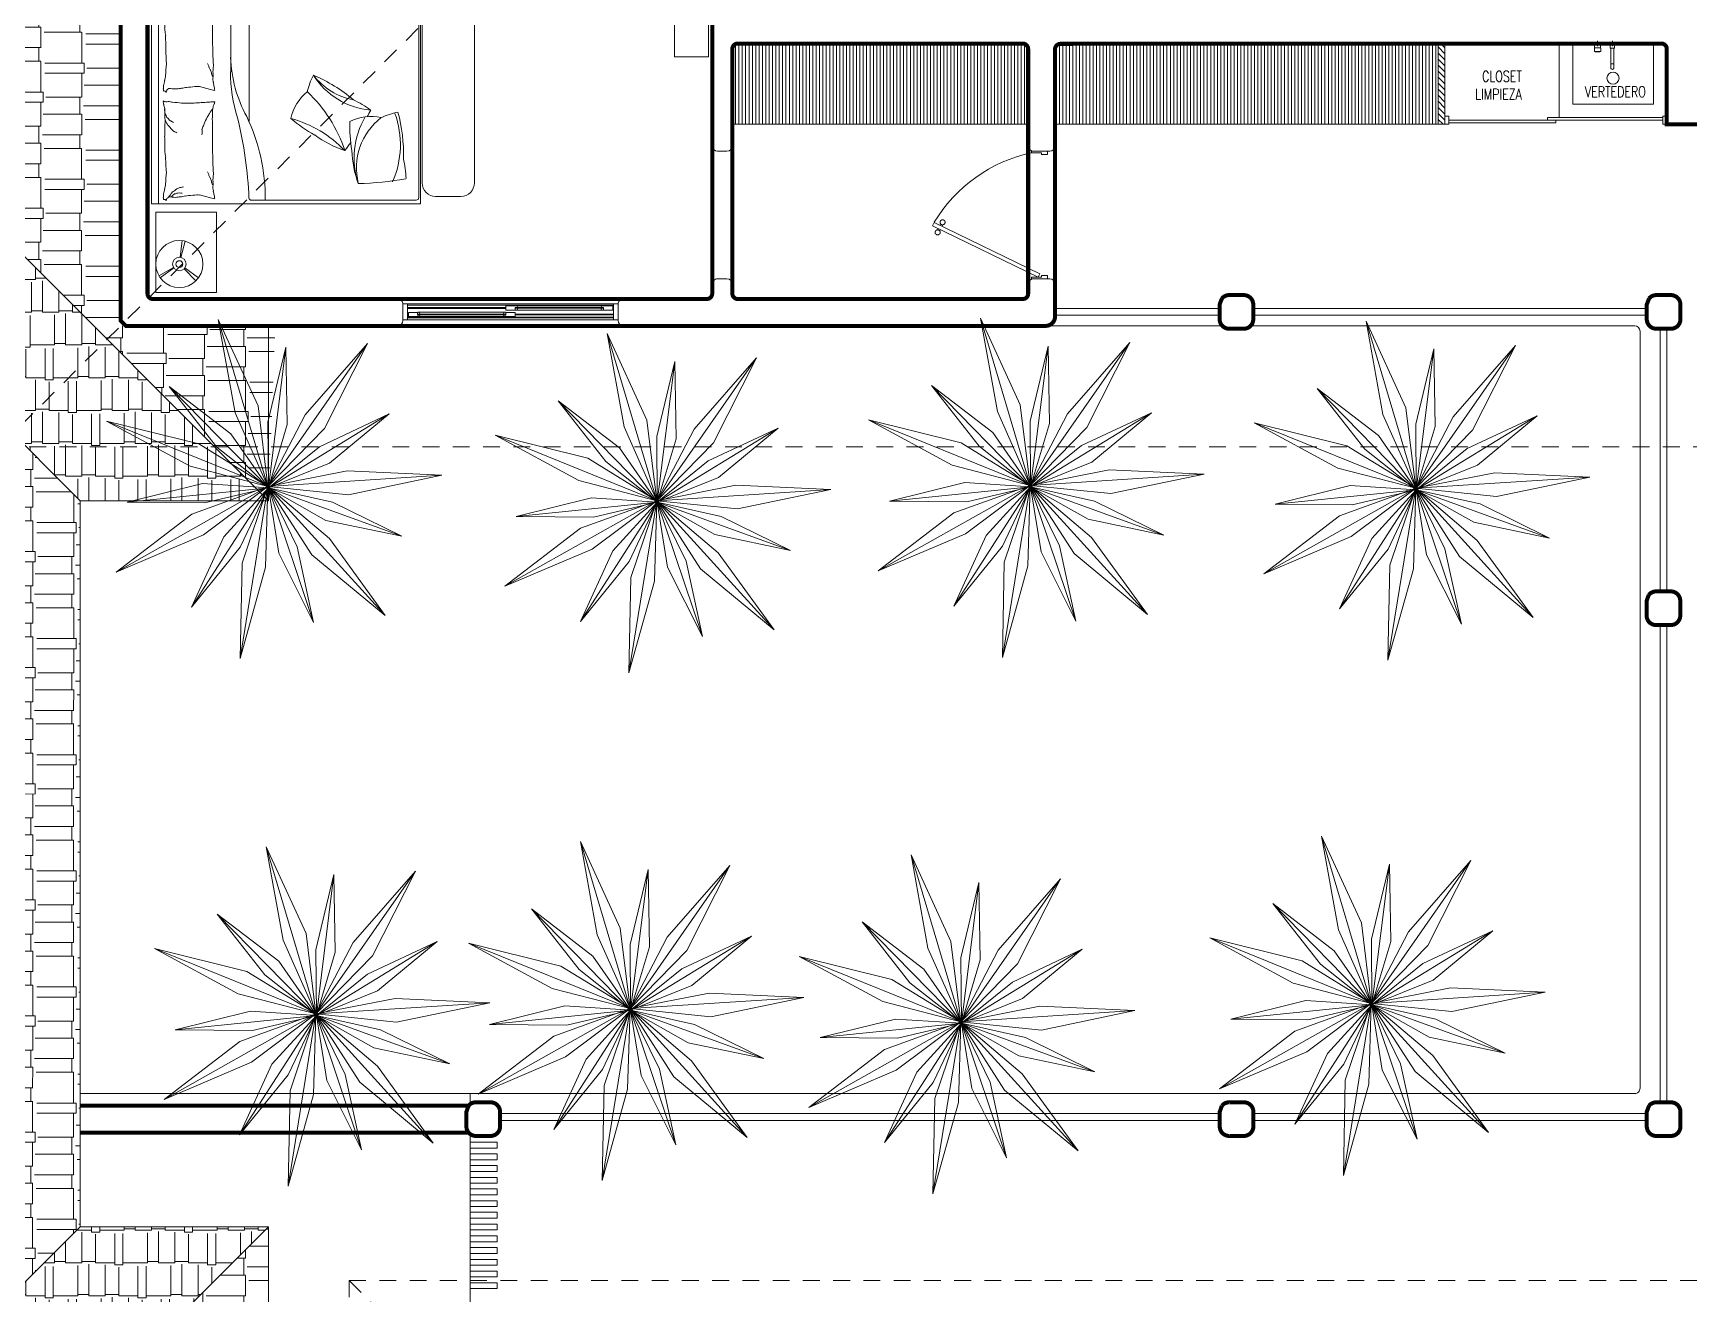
# Model space of a CAD drawing. Header units: metres. Extents: x 113 to 2416, y -346 to 476.
# Drawn here: x 207.66 to 219.98, y -211.25 to -201.87 of the extents above; entities that cross this region are included whole.
import ezdxf

# ---------------------------------------------------------------- set-up
doc = ezdxf.new("R2010")
doc.units = ezdxf.units.M
for name, pattern in [('0', [0]), ('CENTER2', [28.575, 19.05, -3.175, 3.175, -3.175]), ('CONTINUA', [0]), ('HIDDEN2', [0.1875, 0.125, -0.0625])]:
    doc.linetypes.add(name, pattern=pattern)
doc.layers.get('0').update_dxf_attribs({"color": 250, "linetype": '0', "lineweight": 20})
for name, color, linetype, lineweight in [('A-DOOR', 35, 'Continuous', 5), ('A-WALL', 250, 'Continuous', 20), ('baños', 140, 'Continuous', 0), ('closets', 253, 'Continuous', 0), ('cristales', 131, 'Continuous', 0), ('MOBILIARIOS', 252, 'Continuous', 0), ('muros bajitos', 252, 'Continuous', 5), ('piso', 253, 'Continuous', 0), ('PLF 01', 252, 'Continuous', 9), ('textos', 7, 'Continuous', 0)]:
    doc.layers.add(name, color=color, linetype=linetype, lineweight=lineweight)
for name, color, linetype, lineweight, true_color in [('arboles oscuros', 7, 'Continuous', 0, 0x4d582c), ('REVESTIMIENTO EXTERIOR', 7, 'Continuous', 5, 0xffdebd), ('Techos 1', 7, 'HIDDEN2', 9, 0x42391a), ('Techos 2do', 7, 'CONTINUA', 5, 0x42391a)]:
    doc.layers.add(name, color=color, linetype=linetype, lineweight=lineweight, true_color=true_color)
doc.styles.add('Arch-Dim', font='romans.shx', dxfattribs={"width": 0.75})
doc.styles.get("Standard").update_dxf_attribs({"font": 'arial.ttf', "height": 0.1875})
pattern_1 = [(0, (1.32934, 235.69313), (0.51816, 0.24384), [0.12192, -0.1016, 0.14224, -0.06096, 0.18288, -0.08128]), (0, (1.45126, 235.7033), (0.51816, 0.24384), [0.1016, -0.38608, 0.08128, -0.12192]), (0, (1.6951, 235.6779), (0.51816, 0.24384), [0.06096, -0.62992]), (90, (1.32934, 235.69313), (-0.17272, 0.24384), [0.23368, -0.74168]), (90, (1.45126, 235.69313), (-0.17272, 0.24384), [0.2286, -0.74676]), (90, (1.55286, 235.69313), (-0.17272, 0.24384), [0.21336, -0.762]), (90, (1.6951, 235.67789), (-0.17272, 0.24384), [0.23368, -0.74168]), (90, (1.75606, 235.67789), (-0.17272, 0.24384), [0.23368, -0.74168]), (90, (1.93894, 235.69313), (-0.17272, 0.24384), [0.22352, -0.75184])]
pattern_2 = [(89.9973, (208.9486, 54.50617), (-0.304769, 0.6477146), [0.1524, -0.127, 0.1778, -0.0762, 0.2286, -0.1016]), (89.9973, (208.93592, 54.65857), (-0.304769, 0.6477146), [0.127, -0.4826, 0.1016, -0.1524]), (89.9973, (208.96768, 54.96336), (-0.304769, 0.6477146), [0.0762, -0.7874]), (179.9973, (208.9486, 54.50617), (-0.3048103, -0.2158854), [0.2921, -0.9271]), (179.9973, (208.94862, 54.65857), (-0.3048103, -0.2158854), [0.28575, -0.93345]), (179.9973, (208.94862, 54.78557), (-0.3048103, -0.2158854), [0.2667, -0.9525]), (179.9973, (208.96768, 54.96336), (-0.3048103, -0.2158854), [0.2921, -0.9271]), (179.9973, (208.96768, 55.03956), (-0.3048103, -0.2158854), [0.2921, -0.9271]), (179.9973, (208.94865, 55.26817), (-0.3048103, -0.2158854), [0.2794, -0.9398])]

# ---------------------------------------------------------------- blocks, each defined once
blk = doc.blocks.new('ARBUSTO 2')
at = {"layer": 'arboles oscuros', "color": 252, "true_color": 0x8da178}
for p in [(-0.06, 1.359), (-1.1, 0.801), (1.025, 0.894), (-1.312, -0.361), (-0.536, -1.25), (1.338, -0.244), (0.644, -1.199)]:
    blk.add_line(p, (0, 0), dxfattribs=at)
for points in [[(0, 0), (0.077, 0.628), (-0.06, 1.359), (-0.109, 0.62), (0, 0)], [(0, 0), (-0.443, 0.452), (-1.1, 0.801), (-0.552, 0.301), (0, 0)], [(0, 0), (0.539, 0.332), (1.025, 0.894), (0.417, 0.471), (0, 0)], [(0, 0), (-0.63, -0.065), (-1.312, -0.361), (-0.58, -0.244), (0, 0)], [(0, 0), (-0.342, -0.533), (-0.536, -1.25), (-0.171, -0.606), (0, 0)], [(0, 0), (0.595, -0.215), (1.338, -0.244), (0.628, -0.032), (0, 0)], [(0, 0), (0.203, -0.6), (0.644, -1.199), (0.367, -0.511), (0, 0)]]:
    blk.add_lwpolyline(points, dxfattribs=at)
blk = doc.blocks.new('A$C58f5b6b7')
at = {"layer": 'MOBILIARIOS'}
for points in [[(0, 0.253), (2, 0.253), (2, 0), (0, 0)], [(0.382, 0.16), (0.382, 0.169), (1.618, 0.169), (1.618, 0.16)]]:
    blk.add_lwpolyline(points, close=True, dxfattribs=at)
for points in [[(1.606, 0.16), (1.582, 0.137), (1, 0.137), (0.418, 0.137), (0.394, 0.16)], [(1.582, 0.137), (1.54, 0.097), (0.46, 0.097), (0.418, 0.137)]]:
    blk.add_lwpolyline(points, dxfattribs=at)
for points, degree in [([(0.451, 0.238, -0.005), (0.447, 0.246, -0.005), (0.442, 0.246, -0.005), (0.432, 0.246, -0.005), (0.437, 0.237, -0.005)], 3), ([(0.437, 0.237, -0.005), (0.453, 0.203, -0.005), (0.468, 0.169, -0.005)], 2), ([(0.488, 0.169, -0.005), (0.47, 0.204, -0.005), (0.451, 0.238, -0.005)], 2), ([(1.512, 0.169, -0.005), (1.53, 0.204, -0.005), (1.549, 0.238, -0.005)], 2), ([(1.563, 0.237, -0.005), (1.547, 0.203, -0.005), (1.532, 0.169, -0.005)], 2), ([(1.549, 0.238, -0.005), (1.553, 0.246, -0.005), (1.558, 0.246, -0.005), (1.568, 0.246, -0.005), (1.563, 0.237, -0.005)], 3), ([(0.437, 0.017, -0.005), (0.455, 0.057, -0.005), (0.474, 0.097, -0.005)], 2), ([(0.495, 0.097, -0.005), (0.473, 0.057, -0.005), (0.451, 0.016, -0.005)], 2), ([(1.505, 0.097), (1.527, 0.057), (1.549, 0.016)], 2), ([(1.563, 0.017), (1.545, 0.057), (1.526, 0.097)], 2)]:
    blk.add_open_spline(points, degree=degree, dxfattribs=at)
for points in [[(0.451, 0.016, -0.005), (0.447, 0.008, -0.005), (0.442, 0.008, -0.005), (0.432, 0.008, -0.005), (0.437, 0.017, -0.005)], [(1.549, 0.016), (1.553, 0.008), (1.558, 0.008), (1.568, 0.008), (1.563, 0.017)]]:
    blk.add_open_spline(points, degree=3, knots=[-0.08544201, -0.08544201, -0.08544201, -0.08544201, -0.04272101, 0, 0, 0, 0], dxfattribs=at)
blk = doc.blocks.new('A$Ca0281d7f')
at = {"layer": 'MOBILIARIOS'}
for p, q in [((0.401, 1.6), (0.401, 0)), ((2.401, 1.6), (0.401, 1.6)), ((0.413, 0.046), (0.413, 1.522)), ((0.463, 1.572), (1.792, 1.572)), ((1.676, 0.611), (1.676, 1.552)), ((1.812, 0.98), (1.812, 1.552)), ((2.348, 0), (2.348, 1.6)), ((2.401, 0), (2.401, 1.6)), ((1.962, 0.85), (2.045, 0.871)), ((1.932, 0.843), (1.962, 0.85)), ((0.401, 0), (2.401, 0)), ((1.658, 0.026), (0.433, 0.026)), ((1.932, 0.037), (1.962, 0.044)), ((1.962, 0.044), (2.045, 0.065))]:
    blk.add_line(p, q, dxfattribs=at)
blk.add_lwpolyline([(0.1, 1.579), (0.288, 1.579, -0.414214), (0.388, 1.479), (0.388, 0.154, -0.414214), (0.288, 0.054), (0.1, 0.054, -0.414214), (0, 0.154), (0, 1.479, -0.414214)], format="xyb", close=True, dxfattribs=at)
for centre, radius, start, end in [((0.463, 1.522), 0.05, 90, 180), ((1.656, 1.552), 0.02, 0, 90), ((1.792, 1.552), 0.02, 0, 90), ((1.931, 1.564), 0.00132, 286.6978, 7.1204), ((1.847, 1.538), 0.0875, 7.1204, 16.2212), ((1.936, 1.583), 0.0193, 260.0016, 286.6978), ((1.866, 1.514), 0.0767, 16.2212, 27.2841), ((1.984, 1.546), 0.0453, 192.869, 207.2841), ((1.921, 1.244), 0.321, 80.0016, 86.4951), ((2.089, 1.534), 0.146, 183.574, 192.869), ((3.111, 1.507), 1.164, 180.2865, 183.574), ((1.251, -12.056), 13.636, 86.4951, 86.945), ((2.045, 0.19), 1.365, 86.945, 88.3669), ((2.158, 0.875), 0.679, 88.3669, 93.3687), ((2.299, 0.649), 0.913, 93.3687, 97.6809), ((2.287, 1.367), 0.198, 97.6809, 102.1095), ((2.226, 1.807), 0.246, 278.1335, 282.1095), ((2.289, 1.597), 0.0328, 248.579, 278.1335), ((2.3, 1.55), 0.0156, 68.579, 111.9904), ((1.483, 1.55), 0.821, 354.7408, 358.0921), ((2.401, 1.484), 0.0992, 164.0648, 184.2159), ((2.257, 1.55), 0.0539, 329.3487, 354.7408), ((2.31, 1.565), 0.00428, 111.9904, 191.8931), ((2.309, 1.571), 0.00232, 250.436, 11.8931), ((2.314, 1.573), 0.00342, 201.7883, 250.436), ((2.34, 1.548), 0.0289, 149.3487, 184.3025), ((2.338, 1.572), 0.0251, 184.3025, 201.7883), ((7.667, 1.338), 5.719, 179.0296, 180.2865), ((2.399, 1.191), 0.225, 129.0349, 136.1885), ((2.297, 1.33), 0.0992, 108.4397, 126.1766), ((2.564, 1.122), 0.392, 136.1885, 141.6114), ((2.345, 1.366), 0.0992, 126.1766, 143.9136), ((2.35, 1.358), 0.0768, 141.6114, 152.7604), ((2.382, 1.419), 0.0992, 143.9136, 164.0648), ((2.508, 1.323), 0.234, 152.7604, 159.1397), ((0.807, 1.46), 1.494, 358.0921, 0.5757), ((1.43, 1.337), 0.873, 0.5757, 4.8018), ((15.928, 0.997), 13.983, 178.7205, 179.5243), ((2.307, 1.157), 0.2, 113.0028, 118.3168), ((2.26, 1.303), 0.0493, 118.3168, 129.0349), ((-1.477, 1.251), 3.773, 356.7919, 0.0008), ((1.775, 1.345), 0.529, 349.8101, 353.9133), ((2.454, 1.282), 0.152, 169.8101, 177.4614), ((2.592, 1.333), 0.29, 177.4614, 184.8018), ((3.158, 1.015), 1.216, 175.3824, 177.3904), ((0.828, 1.119), 0.985, 331.4328, 358.1261), ((0.54, 1.138), 1.405, 355.3824, 357.2509), ((1.714, 0.979), 0.23, 357.2509, 11.5586), ((1.269, 1.246), 0.739, 338.3423, 340.572), ((1.289, 1.295), 0.739, 336.5156, 338.3423), ((1.307, 1.338), 0.739, 334.6889, 336.5156), ((1.613, 0.95), 0.683, 0, 7.5469), ((0.719, 1.259), 0.566, 275.3391, 327.6895), ((1.653, -0.116), 1.165, 113.0642, 130.3209), ((0.809, 1.252), 0.488, 280.6986, 322.6864), ((0.709, 0.707), 0.548, 13.2034, 27.0362), ((0.742, 0.967), 1.071, 342.1966, 0.7418), ((1.664, 0.888), 0.271, 350.5159, 355.9171), ((1.715, 0.938), 0.23, 342.6136, 350.5159), ((2.06, 0.886), 0.12, 162.6136, 173.5659), ((2.089, 0.951), 0.146, 173.5659, 191.5586), ((1.25, 1.192), 0.739, 340.572, 342.8018), ((2.048, 0.938), 0.0677, 267.3351, 284.0452), ((2.156, 1.525), 0.659, 261.9949, 267.3351), ((2.193, 1.177), 0.317, 257.8016, 261.9949), ((2, -0.006), 0.882, 77.8016, 80.3156), ((2.063, 0.885), 0.242, 7.5469, 15.744), ((2.605, 0.961), 0.305, 188.4372, 195.744), ((2.472, 0.878), 0.161, 180, 188.4372), ((1.213, 0.109), 0.734, 115.259, 126.9351), ((1.987, 0.051), 1.08, 133.6306, 161.4288), ((1.015, 0.557), 0.358, 12.4782, 50.4625), ((1.931, 0.843), 0.000917, 355.9171, 104.0449), ((1.931, 0.758), 0.00132, 286.6978, 7.1204), ((1.847, 0.732), 0.0875, 7.1204, 16.2212), ((1.936, 0.777), 0.0193, 260.0016, 286.6978), ((1.866, 0.708), 0.0767, 16.2212, 27.2841), ((1.921, 0.438), 0.321, 80.0016, 86.4951), ((1.251, -12.862), 13.636, 86.4951, 86.945), ((2.045, -0.616), 1.365, 86.945, 88.3669), ((2.158, 0.069), 0.679, 88.3669, 93.3687), ((2.299, -0.157), 0.913, 93.3687, 97.6809), ((2.186, 0.652), 0.204, 80.3156, 90), ((2.274, 0.364), 0.492, 90, 96.2324), ((2.287, 0.561), 0.198, 97.6809, 102.1095), ((2.226, 1.001), 0.246, 278.1335, 282.1095), ((2.258, 0.825), 0.0342, 4.4002, 63.4195), ((2.289, 0.791), 0.0328, 248.579, 278.1335), ((2.305, 0.825), 0.0131, 63.4195, 168.7276), ((2.3, 0.744), 0.0156, 68.579, 111.9904), ((2.257, 0.744), 0.0539, 329.3487, 354.7408), ((2.31, 0.759), 0.00428, 111.9904, 191.8931), ((2.309, 0.765), 0.00232, 250.436, 11.8931), ((2.402, 0.837), 0.0904, 168.7276, 180), ((2.314, 0.767), 0.00342, 201.7883, 250.436), ((2.34, 0.742), 0.0289, 149.3487, 184.3025), ((2.338, 0.766), 0.0251, 184.3025, 201.7883), ((1.692, 0.373), 1.165, 164.6278, 181.8845), ((1.239, 0.439), 0.689, 160.2936, 203.6414), ((0.46, 0.144), 0.548, 64.767, 78.5998), ((0.769, 0.29), 0.358, 64.0418, 102.0262), ((0.4, 0.264), 0.477, 346.1849, 52.0017), ((2.713, 1.725), 2.198, 207.9248, 209.3793), ((0.286, 0.34), 0.608, 341.81, 30.1351), ((1.594, -0.205), 0.87, 105.336, 136.4193), ((0.715, 1.379), 0.988, 298.4971, 311.0566), ((2.945, 0.044), 1.39, 154.2427, 180.7342), ((4.77, -0.088), 3.096, 166.4201, 177.6238), ((1.984, 0.74), 0.0453, 192.869, 207.2841), ((2.089, 0.728), 0.146, 183.574, 192.869), ((2.562, 1.097), 0.729, 212.135, 215.8263), ((3.111, 0.701), 1.164, 180.2865, 183.574), ((7.667, 0.532), 5.719, 179.0296, 180.2865), ((2.251, 0.81), 0.313, 206.4985, 212.135), ((3.292, 1.234), 1.432, 204.3265, 206.4985), ((2.297, 0.524), 0.0992, 108.4397, 126.1766), ((2.345, 0.56), 0.0992, 126.1766, 143.9136), ((2.382, 0.613), 0.0992, 143.9136, 164.0648), ((2.508, 0.517), 0.234, 152.7604, 159.1397), ((0.807, 0.654), 1.494, 358.0921, 0.5757), ((1.483, 0.744), 0.821, 354.7408, 358.0921), ((2.401, 0.678), 0.0992, 164.0648, 184.2159), ((-0.062, 0.567), 0.988, 350.0607, 2.6202), ((0.716, 1.142), 0.787, 288.3527, 306.6851), ((15.928, 0.191), 13.983, 178.7205, 179.5243), ((2.484, 0.774), 0.507, 200.6743, 204.3265), ((2.08, 0.569), 0.058, 184.0828, 200.6743), ((2.297, 0.532), 0.272, 176.4448, 184.0828), ((2.307, 0.351), 0.2, 113.0028, 118.3168), ((2.26, 0.497), 0.0493, 118.3168, 129.0349), ((2.399, 0.384), 0.225, 129.0349, 136.1885), ((2.564, 0.316), 0.392, 136.1885, 141.6114), ((2.35, 0.552), 0.0768, 141.6114, 152.7604), ((1.43, 0.531), 0.873, 0.5757, 4.8018), ((7.623, 0.343), 5.322, 178.2786, 179.5731), ((2.592, 0.527), 0.29, 177.4614, 184.8018), ((0.124, 0.42), 0.787, 339.9163, 358.2487), ((2.713, 1.725), 2.198, 215.2966, 217.2418), ((1.775, 0.439), 0.529, 349.8101, 353.9133), ((1.242, 0.167), 0.734, 166.8226, 178.4988), ((0.54, 0.332), 1.405, 355.3824, 357.2509), ((3.158, 0.209), 1.216, 175.3824, 177.3904), ((1.247, 0.345), 1.049, 353.9133, 0), ((0.91, 2.347), 2.198, 259.4884, 268.8054), ((1.714, 0.173), 0.23, 357.2509, 11.5586), ((2.089, 0.145), 0.146, 173.5659, 191.5586), ((1.25, 0.386), 0.739, 340.572, 342.8018), ((1.269, 0.44), 0.739, 338.3423, 340.572), ((1.289, 0.489), 0.739, 336.5156, 338.3423), ((1.307, 0.532), 0.739, 334.6889, 336.5156), ((2.203, 0.259), 0.14, 253.485, 264.3689), ((1.613, 0.144), 0.683, 0, 7.5469), ((2.063, 0.078), 0.242, 7.5469, 15.744), ((0.433, 0.046), 0.02, 180, 270), ((1.658, 0.046), 0.02, 270, 345.3738), ((1.664, 0.082), 0.271, 350.5159, 355.9171), ((1.931, 0.037), 0.000917, 355.9171, 104.0449), ((1.715, 0.132), 0.23, 342.6136, 350.5159), ((2.06, 0.08), 0.12, 162.6136, 173.5659), ((2.048, 0.132), 0.0677, 267.3351, 284.0452), ((2.156, 0.719), 0.659, 261.9949, 267.3351), ((2.193, 0.371), 0.317, 257.8016, 261.9949), ((2, -0.812), 0.882, 77.8016, 80.3156), ((2.172, 0.169), 0.0915, 270, 284.6851), ((2.186, -0.154), 0.204, 80.3156, 90), ((2.253, 0.244), 0.14, 242.6012, 253.485), ((2.214, 0.134), 0.0562, 251.2201, 270), ((2.313, 0.209), 0.14, 224.9024, 242.6012), ((2.29, 0.269), 0.206, 248.1851, 251.2201), ((2.274, -0.442), 0.492, 90, 96.2324), ((2.289, 0.211), 0.151, 244.6449, 248.1851), ((2.267, 0.11), 0.0526, 228.5571, 244.6449), ((2.317, 0.115), 0.0899, 216.2641, 228.5571), ((2.373, 0.148), 0.14, 207.2036, 224.9024), ((2.258, 0.019), 0.0342, 4.4002, 63.4195), ((2.305, 0.019), 0.0131, 63.4195, 168.7276), ((2.605, 0.155), 0.305, 188.4372, 195.744), ((2.472, 0.072), 0.161, 180, 188.4372), ((2.402, 0.031), 0.0904, 168.7276, 180)]:
    blk.add_arc(centre, radius, start, end, dxfattribs=at)
blk = doc.blocks.new('A$C8346a57b')
at = {"layer": 'MOBILIARIOS'}
for p, q in [((0.264, 0.26), (0.234, 0.382)), ((0.27, 0.262), (0.255, 0.386)), ((0.236, 0.183), (0.134, 0.11)), ((0.241, 0.177), (0.153, 0.088)), ((0.317, 0.183), (0.419, 0.11)), ((0.32, 0.187), (0.428, 0.125))]:
    blk.add_line(p, q, dxfattribs=at)
blk.add_lwpolyline([(0, 0.598), (0.45, 0.598), (0.45, 0), (0, 0)], close=True, dxfattribs=at)
for radius in [0.175, 0.05, 0.025]:
    blk.add_circle((0.276, 0.212), radius, dxfattribs=at)
blk = doc.blocks.new('puerta 1.00')
at = {"layer": 'A-DOOR'}
for p, q in [((-0.15, -0.012), (-0.937, -0.395)), ((-0.138, -0.038), (-0.925, -0.42)), ((-0.138, -0.038), (-0.15, -0.012)), ((-0.895, -0.374), (-0.9, -0.364)), ((-0.878, -0.366), (-0.883, -0.356)), ((-0.937, -0.395), (-0.925, -0.42)), ((-0.882, -0.4), (-0.877, -0.41)), ((-0.865, -0.392), (-0.86, -0.402))]:
    blk.add_line(p, q, dxfattribs=at)
for points in [[(-0.08, 0), (-0.08, -0.025), (-0.125, -0.025), (-0.125, -0.012), (-0.2, -0.012), (-0.2, 0), (-0.08, 0)], [(-0.08, -0.95), (-0.08, -0.925), (-0.125, -0.925), (-0.125, -0.937), (-0.2, -0.937), (-0.2, -0.95), (-0.08, -0.95)]]:
    blk.add_lwpolyline(points, dxfattribs=at)
blk.add_arc((0.037, 0.16), 1.123, 211.1336, 257.8343, dxfattribs=at)
for points in [[(-0.898, -0.364), (-0.903, -0.364), (-0.912, -0.359), (-0.917, -0.35), (-0.917, -0.34), (-0.912, -0.332), (-0.903, -0.327), (-0.893, -0.327), (-0.884, -0.332), (-0.879, -0.34), (-0.879, -0.35), (-0.884, -0.359), (-0.893, -0.364), (-0.898, -0.364)], [(-0.862, -0.439), (-0.867, -0.439), (-0.875, -0.434), (-0.88, -0.426), (-0.88, -0.416), (-0.875, -0.407), (-0.867, -0.402), (-0.857, -0.402), (-0.848, -0.407), (-0.843, -0.416), (-0.843, -0.426), (-0.848, -0.434), (-0.857, -0.439), (-0.862, -0.439)]]:
    blk.add_open_spline(points, degree=2, dxfattribs=at)
blk = doc.blocks.new('bn29-51')
at = {"linetype": 'Continuous'}
for p, q in [((-0.143, 0), (-0.077, 0)), ((-0.143, 0), (-0.143, -0.008)), ((-0.077, -0.008), (-0.077, 0)), ((0.032, 0), (-0.032, 0)), ((-0.032, 0), (-0.032, -0.008)), ((0.032, -0.008), (0.032, 0)), ((-0.142, -0.009), (-0.078, -0.009)), ((-0.127, -0.009), (-0.127, -0.035)), ((-0.127, -0.035), (-0.093, -0.035)), ((-0.122, -0.035), (-0.122, -0.152)), ((-0.098, -0.152), (-0.098, -0.035)), ((-0.093, -0.035), (-0.093, -0.009)), ((-0.032, -0.009), (0.032, -0.009)), ((0.024, -0.033), (-0.024, -0.033)), ((-0.024, -0.034), (-0.024, -0.058)), ((-0.023, -0.009), (-0.023, -0.031)), ((-0.023, -0.031), (-0.023, -0.032)), ((-0.022, -0.031), (0.022, -0.031)), ((-0.018, -0.059), (-0.018, -0.06)), ((-0.017, -0.061), (0.017, -0.061)), ((-0.007, -0.061), (-0.007, -0.061)), ((-0.007, -0.061), (-0.007, -0.061)), ((-0.007, -0.061), (-0.007, -0.061)), ((-0.007, -0.061), (-0.007, -0.061)), ((-0.007, -0.061), (-0.007, -0.061)), ((-0.007, -0.061), (-0.007, -0.061)), ((-0.007, -0.061), (-0.007, -0.061)), ((-0.007, -0.061), (-0.007, -0.061)), ((-0.007, -0.061), (-0.007, -0.061)), ((-0.007, -0.061), (-0.007, -0.061)), ((-0.007, -0.061), (-0.007, -0.061)), ((-0.007, -0.061), (-0.007, -0.061)), ((-0.007, -0.061), (-0.007, -0.061)), ((-0.007, -0.061), (-0.007, -0.061)), ((-0.007, -0.061), (-0.007, -0.061)), ((-0.007, -0.061), (-0.007, -0.061)), ((-0.007, -0.061), (-0.007, -0.061)), ((-0.007, -0.061), (-0.007, -0.061)), ((-0.006, -0.061), (-0.007, -0.061)), ((-0.007, -0.061), (-0.007, -0.061)), ((-0.007, -0.061), (-0.007, -0.061)), ((-0.007, -0.061), (-0.007, -0.061)), ((-0.007, -0.061), (-0.007, -0.061)), ((-0.007, -0.061), (-0.007, -0.061)), ((-0.007, -0.061), (-0.007, -0.061)), ((-0.007, -0.061), (-0.007, -0.061)), ((-0.007, -0.061), (-0.007, -0.061)), ((-0.007, -0.061), (-0.007, -0.061)), ((-0.007, -0.061), (-0.007, -0.061)), ((-0.007, -0.061), (-0.007, -0.061)), ((-0.007, -0.061), (-0.007, -0.061)), ((-0.007, -0.061), (-0.007, -0.061)), ((-0.007, -0.061), (-0.007, -0.061)), ((-0.007, -0.061), (-0.007, -0.061)), ((-0.007, -0.061), (-0.007, -0.061)), ((-0.007, -0.061), (-0.007, -0.061)), ((-0.006, -0.061), (-0.006, -0.061)), ((-0.006, -0.061), (-0.006, -0.061)), ((-0.006, -0.061), (-0.006, -0.061)), ((-0.006, -0.061), (-0.006, -0.061)), ((-0.006, -0.061), (-0.006, -0.061)), ((-0.006, -0.061), (-0.006, -0.061)), ((-0.006, -0.061), (-0.006, -0.061)), ((-0.006, -0.061), (-0.006, -0.061)), ((-0.006, -0.061), (-0.006, -0.061)), ((-0.006, -0.061), (-0.006, -0.061)), ((-0.005, -0.061), (-0.006, -0.061)), ((-0.006, -0.061), (-0.006, -0.061)), ((-0.006, -0.061), (-0.006, -0.061)), ((-0.006, -0.061), (-0.006, -0.061)), ((-0.006, -0.061), (-0.006, -0.061)), ((-0.006, -0.061), (-0.006, -0.061)), ((-0.006, -0.061), (-0.006, -0.061)), ((-0.006, -0.061), (-0.006, -0.061)), ((-0.006, -0.061), (-0.006, -0.061)), ((-0.006, -0.061), (-0.006, -0.061)), ((-0.005, -0.061), (-0.005, -0.061)), ((-0.005, -0.061), (-0.005, -0.061)), ((-0.005, -0.061), (-0.005, -0.061)), ((-0.005, -0.061), (-0.003, -0.061)), ((-0.005, -0.061), (-0.005, -0.061)), ((-0.005, -0.061), (-0.005, -0.061)), ((-0.003, -0.061), (-0.003, -0.061)), ((-0.003, -0.061), (-0.002, -0.061)), ((-0.002, -0.061), (0.002, -0.061)), ((0.002, -0.061), (0.003, -0.061)), ((0.003, -0.061), (0.003, -0.061)), ((0.003, -0.061), (0.004, -0.061)), ((0.004, -0.061), (0.004, -0.061)), ((0.004, -0.061), (0.005, -0.061)), ((0.004, -0.061), (0.004, -0.061)), ((0.005, -0.061), (0.007, -0.061)), ((0.005, -0.061), (0.005, -0.061)), ((0.005, -0.061), (0.005, -0.061)), ((0.007, -0.061), (0.007, -0.061)), ((0.007, -0.061), (0.007, -0.061)), ((0.007, -0.061), (0.007, -0.061)), ((0.018, -0.06), (0.018, -0.059)), ((0.023, -0.031), (0.023, -0.009)), ((0.023, -0.032), (0.023, -0.031)), ((0.024, -0.034), (0.024, -0.034)), ((0.024, -0.058), (0.024, -0.034)), ((-0.122, -0.152), (-0.122, -0.179)), ((-0.122, -0.152), (-0.11, -0.152)), ((-0.122, -0.179), (-0.122, -0.182)), ((-0.098, -0.152), (-0.11, -0.152)), ((-0.098, -0.179), (-0.098, -0.152)), ((-0.098, -0.182), (-0.098, -0.179))]:
    blk.add_line(p, q, dxfattribs=at)
at = {"linetype": 'CENTER2'}
for p, q in [((-0.09, 0), (-0.13, 0)), ((-0.11, 0.02), (-0.11, -0.02)), ((0.02, 0), (-0.02, 0)), ((0, 0.02), (0, -0.02))]:
    blk.add_line(p, q, dxfattribs=at)
at = {"linetype": 'Continuous'}
for centre, radius, start, end in [((-0.142, -0.008), 0.0005, 180, 270), ((-0.078, -0.008), 0.0005, 270, 0), ((-0.032, -0.008), 0.0005, 180, 270), ((-0.024, -0.034), 0.0002, 89.9603, 180.7921), ((-0.022, -0.031), 0.0005, 180.5, 253.0499), ((0, -0.021), 0.0251, 205.8892, 208.3369), ((-0.022, -0.032), 0.0005, 180.5, 205.8892), ((-0.017, -0.06), 0.0005, 180.5, 270), ((0.017, -0.06), 0.0005, 270, 359.5), ((0, -0.021), 0.0251, 331.6671, 334.1108), ((0.022, -0.031), 0.0005, 286.9501, 359.5), ((0.022, -0.032), 0.0005, 334.1108, 359.5), ((0.024, -0.034), 0.0002, 359.5288, 90.0657), ((0.032, -0.008), 0.0005, 270, 0)]:
    blk.add_arc(centre, radius, start, end, dxfattribs=at)
for points, knots in [([(-0.024, -0.058), (-0.024, -0.058), (-0.023, -0.058), (-0.017, -0.058), (-0.009, -0.058), (-0.003, -0.058), (0.002, -0.058), (0.005, -0.058), (0.011, -0.058), (0.018, -0.058), (0.023, -0.058), (0.024, -0.058), (0.024, -0.058)], [0.2206625, 0.2206625, 0.2206625, 0.2206625, 0.2830677, 0.3454723, 0.4077886, 0.4703297, 0.470399, 0.5062925, 0.5420964, 0.5956479, 0.6553983, 0.7204072, 0.7204072, 0.7204072, 0.7204072]), ([(-0.024, -0.058), (-0.024, -0.058), (-0.024, -0.058), (-0.024, -0.058), (-0.024, -0.058), (-0.024, -0.058), (-0.024, -0.058), (-0.024, -0.058), (-0.024, -0.058)], [0, 0, 0, 0, 0.239285, 0.369927, 0.500175, 0.630368, 0.760882, 1, 1, 1, 1]), ([(0.024, -0.058), (0.024, -0.058), (0.024, -0.058), (0.024, -0.058), (0.024, -0.058), (0.024, -0.058), (0.024, -0.058), (0.024, -0.058), (0.024, -0.058)], [0, 0, 0, 0, 0.239117, 0.369631, 0.499824, 0.630072, 0.760714, 1, 1, 1, 1])]:
    blk.add_open_spline(points, degree=3, knots=knots, dxfattribs=at)
for points in [[(-0.024, -0.058), (-0.021, -0.059), (-0.019, -0.059), (-0.018, -0.059)], [(0.018, -0.059), (0.019, -0.059), (0.021, -0.059), (0.024, -0.058)], [(-0.122, -0.182), (-0.122, -0.185), (-0.119, -0.19), (-0.113, -0.192), (-0.11, -0.192)], [(-0.11, -0.192), (-0.107, -0.192), (-0.101, -0.19), (-0.098, -0.185), (-0.098, -0.182)]]:
    blk.add_open_spline(points, degree=3, dxfattribs=at)
blk = doc.blocks.new('PL BASE 2N NASAS 09')
at = {"layer": 'closets'}
h = blk.add_hatch(dxfattribs=at)
h.set_pattern_fill('LINE', color=256, scale=0.2, angle=90)
h.set_pattern_definition([(90, (-797.039285, 240.560376), (-0.025, 2e-18), [])])
edge = h.paths.add_edge_path()
edge.add_arc((165.058, -9.152), 0.04, 360, 450)
edge.add_line((165.058, -9.112), (162.938, -9.112))
edge.add_arc((162.938, -9.152), 0.04, 90, 180)
edge.add_line((162.898, -9.152), (162.898, -9.712))
edge.add_line((162.898, -9.712), (165.098, -9.712))
edge.add_line((165.098, -9.712), (165.098, -9.152))
h = blk.add_hatch(dxfattribs=at)
h.set_pattern_fill('LINE', color=256, scale=0.2, angle=90)
h.set_pattern_definition([(90, (-794.730417, 240.560376), (-0.025, 2e-18), [])])
edge = h.paths.add_edge_path()
edge.add_line((165.298, -9.152), (165.298, -9.711))
edge.add_line((165.298, -9.711), (168.148, -9.712))
edge.add_line((168.148, -9.712), (168.147, -9.112))
edge.add_line((168.147, -9.112), (167.337, -9.112))
edge.add_line((167.337, -9.112), (165.338, -9.112))
edge.add_arc((165.338, -9.152), 0.04, 90, 180)
at = {"layer": 'PLF 01'}
h = blk.add_hatch(dxfattribs=at)
h.set_pattern_fill('LINE', color=256, scale=0.01, angle=-45)
h.set_pattern_definition([(315, (-1.83, -2.465663), (0.0224506403, 0.0224506403), [])])
h.paths.add_polyline_path([(168.198, -9.112), (168.148, -9.112), (168.148, -9.712), (168.198, -9.712)])
at = {"layer": 'A-DOOR'}
for p, q in [((160.408, -11.012), (162.088, -11.012)), ((160.448, -11.172), (160.448, -11.048)), ((160.482, -11.048), (160.448, -11.048)), ((160.482, -11.048), (160.482, -11.168)), ((160.482, -11.048), (162.014, -11.048)), ((161.214, -11.066), (161.215, -11.064)), ((161.214, -11.093), (161.214, -11.066)), ((161.215, -11.064), (161.296, -11.064)), ((161.299, -11.075), (161.282, -11.075)), ((161.282, -11.075), (161.282, -11.093)), ((161.282, -11.078), (161.287, -11.078)), ((161.282, -11.078), (161.287, -11.078)), ((161.287, -11.076), (161.293, -11.08)), ((161.287, -11.08), (161.293, -11.076)), ((161.296, -11.064), (161.298, -11.066)), ((161.926, -11.064), (161.296, -11.064)), ((161.298, -11.066), (161.3, -11.074)), ((161.3, -11.075), (161.299, -11.075)), ((161.3, -11.074), (161.3, -11.075)), ((161.924, -11.066), (161.922, -11.074)), ((161.922, -11.074), (161.922, -11.075)), ((161.922, -11.075), (161.922, -11.075)), ((161.922, -11.075), (161.94, -11.075)), ((161.926, -11.064), (161.924, -11.066)), ((162.006, -11.064), (161.926, -11.064)), ((161.935, -11.076), (161.929, -11.08)), ((161.935, -11.08), (161.929, -11.076)), ((161.94, -11.078), (161.935, -11.078)), ((161.94, -11.078), (161.935, -11.078)), ((161.94, -11.075), (161.94, -11.093)), ((162.008, -11.066), (162.006, -11.064)), ((162.008, -11.093), (162.008, -11.066)), ((162.014, -11.048), (162.014, -11.168)), ((162.014, -11.048), (162.048, -11.048)), ((162.048, -11.172), (162.048, -11.048)), ((160.448, -11.168), (162.048, -11.168)), ((160.482, -11.153), (162.014, -11.153)), ((160.489, -11.112), (160.488, -11.114)), ((160.488, -11.114), (160.488, -11.141)), ((160.488, -11.141), (160.489, -11.142)), ((160.554, -11.112), (160.489, -11.112)), ((160.489, -11.142), (160.57, -11.142)), ((160.556, -11.114), (160.554, -11.112)), ((160.556, -11.131), (160.556, -11.114)), ((160.556, -11.128), (160.561, -11.128)), ((160.556, -11.128), (160.561, -11.128)), ((160.573, -11.131), (160.556, -11.131)), ((160.561, -11.13), (160.567, -11.126)), ((160.561, -11.126), (160.567, -11.13)), ((161.201, -11.111), (160.569, -11.111)), ((160.57, -11.142), (160.572, -11.141)), ((160.57, -11.142), (161.2, -11.142)), ((160.572, -11.141), (160.574, -11.133)), ((160.574, -11.132), (160.573, -11.131)), ((160.574, -11.133), (160.574, -11.132)), ((161.196, -11.132), (161.196, -11.131)), ((161.196, -11.131), (161.214, -11.131)), ((161.196, -11.133), (161.196, -11.132)), ((161.198, -11.141), (161.196, -11.133)), ((161.2, -11.142), (161.198, -11.141)), ((161.28, -11.142), (161.2, -11.142)), ((161.209, -11.13), (161.203, -11.126)), ((161.209, -11.126), (161.203, -11.13)), ((161.214, -11.128), (161.209, -11.128)), ((161.214, -11.128), (161.209, -11.128)), ((161.215, -11.094), (161.214, -11.093)), ((161.214, -11.114), (161.215, -11.112)), ((161.214, -11.131), (161.214, -11.114)), ((161.28, -11.094), (161.215, -11.094)), ((161.215, -11.112), (161.28, -11.112)), ((161.282, -11.093), (161.28, -11.094)), ((161.282, -11.114), (161.28, -11.112)), ((161.282, -11.141), (161.28, -11.142)), ((161.282, -11.114), (161.282, -11.141)), ((161.295, -11.095), (161.927, -11.095)), ((161.94, -11.093), (161.941, -11.094)), ((161.941, -11.094), (162.006, -11.094)), ((162.006, -11.094), (162.008, -11.093)), ((160.408, -11.212), (162.088, -11.212))]:
    blk.add_line(p, q, dxfattribs=at)
at = {"layer": 'A-DOOR', "color": 8}
for p, q in [((160.482, -11.059), (162.014, -11.059)), ((161.214, -11.076), (160.482, -11.076)), ((161.214, -11.082), (160.482, -11.082)), ((160.482, -11.147), (162.014, -11.147)), ((162.014, -11.124), (161.282, -11.124)), ((162.014, -11.13), (161.282, -11.13))]:
    blk.add_line(p, q, dxfattribs=at)
at = {"layer": 'A-DOOR'}
for points in [[(168.228, -9.712), (168.198, -9.712), (168.198, -9.652), (168.228, -9.652)], [(169.818, -9.712), (169.848, -9.712), (169.848, -9.652), (169.818, -9.652)], [(161.282, -11.078), (161.287, -11.078), (161.287, -11.078), (161.282, -11.078)], [(161.299, -11.075), (161.287, -11.075), (161.287, -11.076), (161.299, -11.076)], [(161.935, -11.076), (161.287, -11.076), (161.287, -11.08), (161.935, -11.08)], [(161.287, -11.076), (161.293, -11.076), (161.293, -11.08), (161.287, -11.08)], [(161.299, -11.08), (161.287, -11.08), (161.287, -11.081), (161.299, -11.081)], [(161.293, -11.076), (161.298, -11.076), (161.298, -11.08), (161.293, -11.08)], [(161.922, -11.075), (161.934, -11.075), (161.934, -11.076), (161.922, -11.076)], [(161.922, -11.08), (161.934, -11.08), (161.934, -11.081), (161.922, -11.081)], [(161.929, -11.076), (161.924, -11.076), (161.924, -11.08), (161.929, -11.08)], [(161.935, -11.076), (161.929, -11.076), (161.929, -11.08), (161.935, -11.08)], [(161.94, -11.078), (161.935, -11.078), (161.935, -11.078), (161.94, -11.078)], [(160.556, -11.128), (160.561, -11.128), (160.561, -11.128), (160.556, -11.128)], [(160.573, -11.126), (160.561, -11.126), (160.561, -11.125), (160.573, -11.125)], [(160.561, -11.13), (160.567, -11.13), (160.567, -11.126), (160.561, -11.126)], [(160.561, -11.13), (161.209, -11.13), (161.209, -11.126), (160.561, -11.126)], [(160.573, -11.131), (160.561, -11.131), (160.561, -11.13), (160.573, -11.13)], [(160.567, -11.13), (160.572, -11.13), (160.572, -11.126), (160.567, -11.126)], [(161.196, -11.126), (161.208, -11.126), (161.208, -11.125), (161.196, -11.125)], [(161.196, -11.131), (161.208, -11.131), (161.208, -11.13), (161.196, -11.13)], [(161.203, -11.13), (161.198, -11.13), (161.198, -11.126), (161.203, -11.126)], [(161.209, -11.13), (161.203, -11.13), (161.203, -11.126), (161.209, -11.126)], [(161.214, -11.128), (161.209, -11.128), (161.209, -11.128), (161.214, -11.128)], [(161.148, -17.283), (161.148, -17.327), (160.948, -17.327), (160.948, -17.283)], [(161.148, -17.371), (161.148, -17.414), (160.948, -17.414), (160.948, -17.371)], [(161.148, -17.457), (161.148, -17.501), (160.948, -17.501), (160.948, -17.457)], [(161.148, -17.545), (161.148, -17.588), (160.948, -17.588), (160.948, -17.545)], [(161.148, -17.631), (161.148, -17.675), (160.948, -17.675), (160.948, -17.631)], [(161.148, -17.719), (161.148, -17.762), (160.948, -17.762), (160.948, -17.719)], [(161.148, -17.805), (161.148, -17.849), (160.948, -17.849), (160.948, -17.805)], [(161.148, -17.893), (161.148, -17.936), (160.948, -17.936), (160.948, -17.893)], [(161.148, -17.98), (161.148, -18.024), (160.948, -18.024), (160.948, -17.98)], [(161.148, -18.068), (161.148, -18.111), (160.948, -18.111), (160.948, -18.068)], [(161.148, -18.155), (161.148, -18.198), (160.948, -18.198), (160.948, -18.155)], [(161.148, -18.242), (161.148, -18.285), (160.948, -18.285), (160.948, -18.242)], [(161.148, -18.329), (161.148, -18.372), (160.948, -18.372), (160.948, -18.329)]]:
    blk.add_lwpolyline(points, close=True, dxfattribs=at)
for points in [[(168.228, -9.682), (168.228, -9.702), (169.023, -9.702), (169.023, -9.682), (168.228, -9.682)], [(169.818, -9.662), (169.818, -9.682), (168.961, -9.682), (168.961, -9.662), (169.818, -9.662)]]:
    blk.add_lwpolyline(points, dxfattribs=at)
for points in [[(161.284, -11.094, 0.341999), (161.282, -11.092), (161.282, -11.092), (161.282, -11.082), (161.283, -11.081), (161.3, -11.081), (161.3, -11.082), (161.297, -11.094, -0.339454), (161.295, -11.095), (161.286, -11.095, -0.341999)], [(161.938, -11.094, -0.341999), (161.94, -11.092), (161.94, -11.092), (161.94, -11.082), (161.939, -11.081), (161.922, -11.081), (161.922, -11.082), (161.925, -11.094, 0.339454), (161.927, -11.095), (161.936, -11.095, 0.341999)], [(160.558, -11.113, -0.341999), (160.556, -11.114), (160.556, -11.115), (160.556, -11.124), (160.557, -11.125), (160.574, -11.125), (160.574, -11.125), (160.571, -11.112, 0.339454), (160.569, -11.111), (160.56, -11.111, 0.341999)], [(161.212, -11.113, 0.341999), (161.214, -11.114), (161.214, -11.115), (161.214, -11.124), (161.213, -11.125), (161.196, -11.125), (161.196, -11.125), (161.199, -11.112, -0.339454), (161.201, -11.111), (161.21, -11.111, -0.341999)]]:
    blk.add_lwpolyline(points, format="xyb", close=True, dxfattribs=at)
at = {"layer": 'A-DOOR', "color": 7}
for points in [[(161.935, -11.08), (161.287, -11.08), (161.287, -11.076), (161.935, -11.076)], [(160.561, -11.126), (161.209, -11.126), (161.209, -11.13), (160.561, -11.13)]]:
    blk.add_lwpolyline(points, close=True, dxfattribs=at)
at = {"layer": 'A-WALL'}
for p, q in [((162.748, -9.872), (162.748, -6.502)), ((162.938, -9.112), (165.058, -9.112)), ((165.338, -9.112), (169.808, -9.112)), ((168.148, -9.712), (168.148, -9.112)), ((168.218, -9.112), (168.148, -9.112)), ((168.198, -9.112), (168.198, -9.712)), ((162.898, -9.872), (162.898, -9.152)), ((165.098, -9.152), (165.098, -9.842)), ((165.298, -9.152), (165.298, -9.872)), ((169.848, -9.152), (169.848, -9.712)), ((165.098, -9.714), (165.098, -9.872)), ((168.148, -9.712), (168.198, -9.712)), ((173.908, -9.712), (169.848, -9.712)), ((162.858, -9.912), (162.788, -9.912)), ((165.258, -9.912), (165.138, -9.912)), ((162.898, -10.902), (162.898, -10.972)), ((165.098, -10.902), (165.098, -10.972)), ((165.258, -10.862), (165.138, -10.862)), ((165.298, -10.902), (165.298, -11.142)), ((165.298, -10.932), (165.298, -11.133)), ((165.058, -11.012), (162.938, -11.012))]:
    blk.add_line(p, q, dxfattribs=at)
for points in [[(159.248, -5.252), (159.248, -5.372, -0.414214), (159.208, -5.412), (158.588, -5.412, 0.414214), (158.548, -5.452), (158.548, -10.972, 0.414216), (158.588, -11.012), (160.408, -11.012, -0.414216), (160.448, -11.052), (160.448, -11.172, -0.414213), (160.408, -11.212), (158.388, -11.212, -0.414214), (158.348, -11.172), (158.348, -5.252)], [(165.228, -11.212), (162.088, -11.212, -0.414212), (162.048, -11.172), (162.048, -11.052, -0.414226), (162.088, -11.012), (162.708, -11.012, 0.414226), (162.748, -10.972), (162.748, -10.902, -0.414214), (162.788, -10.862), (162.858, -10.862)]]:
    blk.add_lwpolyline(points, format="xyb", dxfattribs=at)
for points in [[(166.592, -11.233), (166.702, -11.233, 0.414214), (166.772, -11.163), (166.772, -11.053, 0.414214), (166.702, -10.983), (166.592, -10.983, 0.414214), (166.522, -11.053), (166.522, -11.163, 0.414214)], [(169.769, -11.233), (169.879, -11.233, 0.414214), (169.949, -11.163), (169.949, -11.053, 0.414214), (169.879, -10.983), (169.769, -10.983, 0.414214), (169.699, -11.053), (169.699, -11.163, 0.414214)], [(169.768, -13.187), (169.878, -13.187, -0.414214), (169.948, -13.257), (169.948, -13.367, -0.414214), (169.878, -13.437), (169.768, -13.437, -0.414214), (169.698, -13.367), (169.698, -13.257, -0.414214)], [(160.99, -17.237), (161.1, -17.237, 0.414214), (161.17, -17.167), (161.17, -17.057, 0.414214), (161.1, -16.987), (160.99, -16.987, 0.414214), (160.92, -17.057), (160.92, -17.167, 0.414214)], [(166.593, -17.237), (166.703, -17.237, 0.414214), (166.773, -17.167), (166.773, -17.057, 0.414214), (166.703, -16.987), (166.593, -16.987, 0.414214), (166.523, -17.057), (166.523, -17.167, 0.414214)], [(169.769, -17.237), (169.879, -17.237, 0.414214), (169.949, -17.167), (169.949, -17.057, 0.414214), (169.879, -16.987), (169.769, -16.987, 0.414214), (169.699, -17.057), (169.699, -17.167, 0.414214)]]:
    blk.add_lwpolyline(points, format="xyb", close=True, dxfattribs=at)
for centre, radius, start, end in [((162.938, -9.152), 0.04, 90, 180), ((165.058, -9.152), 0.04, 0, 90), ((165.338, -9.152), 0.04, 90, 180), ((169.808, -9.152), 0.04, 360, 90), ((162.788, -9.872), 0.04, 180, 270), ((162.858, -9.872), 0.04, 270, 0), ((165.138, -9.872), 0.04, 180, 270), ((165.258, -9.872), 0.04, 270, 0), ((162.858, -10.902), 0.04, 360, 90), ((165.138, -10.902), 0.04, 90, 180), ((165.258, -10.902), 0.04, 360, 90), ((162.938, -10.972), 0.04, 180, 270), ((165.058, -10.972), 0.04, 270, 360), ((165.228, -11.142), 0.07, 269.9997, 360)]:
    blk.add_arc(centre, radius, start, end, dxfattribs=at)
at = {"layer": 'baños'}
for p, q in [((169.048, -9.662), (169.048, -9.112)), ((169.148, -9.562), (169.148, -9.112)), ((169.748, -9.562), (169.748, -9.112)), ((169.148, -9.562), (169.748, -9.562)), ((169.048, -9.662), (169.818, -9.662))]:
    blk.add_line(p, q, dxfattribs=at)
blk.add_ellipse((169.448, -9.369), major_axis=(-0.0318, -0.0318), ratio=1, start_param=2.356194489560823, end_param=8.639379796740409, dxfattribs=at)
at = {"layer": 'closets'}
for p, q in [((162.898, -9.712), (165.098, -9.712)), ((165.298, -9.712), (168.148, -9.712))]:
    blk.add_line(p, q, dxfattribs=at)
at = {"layer": 'cristales', "const_width": 0.004}
for points in [[(161.924, -11.078), (161.298, -11.078)], [(160.572, -11.128), (161.198, -11.128)]]:
    blk.add_lwpolyline(points, dxfattribs=at)
at = {"layer": 'muros bajitos'}
for p, q in [((166.522, -11.083), (165.298, -11.083)), ((169.698, -11.083), (166.772, -11.083)), ((166.522, -11.133), (165.298, -11.133)), ((169.699, -11.133), (166.772, -11.133)), ((169.799, -11.233), (169.799, -13.187)), ((169.849, -11.233), (169.849, -13.187)), ((169.799, -13.437), (169.799, -16.987)), ((169.849, -13.437), (169.849, -16.987)), ((160.936, -17.012), (158.048, -17.012)), ((166.523, -17.071), (161.17, -17.071)), ((166.523, -17.071), (161.17, -17.071)), ((169.699, -17.071), (166.773, -17.071)), ((160.936, -17.212), (158.048, -17.212)), ((166.523, -17.121), (161.17, -17.121)), ((166.523, -17.121), (161.17, -17.121)), ((169.699, -17.121), (166.773, -17.121))]:
    blk.add_line(p, q, dxfattribs=at)
at = {"layer": 'piso'}
for p, q in [((165.298, -9.872), (165.298, -10.932)), ((165.228, -11.212), (166.542, -11.212)), ((166.752, -11.212), (169.609, -11.212)), ((169.649, -11.252), (169.649, -16.882)), ((160.947, -16.921), (158.048, -16.921)), ((169.609, -16.922), (160.947, -16.921)), ((160.947, -17.001), (160.947, -16.921)), ((160.948, -19.212), (160.948, -17.223)), ((169.649, -17.122), (166.773, -17.122))]:
    blk.add_line(p, q, dxfattribs=at)
for centre, start, end in [((169.609, -11.252), 0, 90), ((169.609, -16.882), 269.9919, 0)]:
    blk.add_arc(centre, 0.04, start, end, dxfattribs=at)
at = {"layer": 'Techos 1'}
for p, q in [((157.448, -12.112), (161.348, -8.212)), ((172.194, -12.112), (157.448, -12.112)), ((160.048, -18.312), (160.048, -26.112)), ((160.048, -18.312), (172.194, -18.312)), ((160.048, -18.312), (163.948, -22.212))]:
    blk.add_line(p, q, dxfattribs=at)
at = {"layer": 'Techos 1', "linetype": 'ByBlock'}
for p, q in [((159.448, -12.512), (155.348, -8.412)), ((158.048, -12.512), (154.898, -9.362)), ((159.448, -11.212), (159.448, -12.512)), ((159.448, -12.512), (158.048, -12.512)), ((158.048, -12.512), (158.048, -17.912)), ((158.048, -17.912), (154.898, -21.062)), ((159.448, -17.912), (155.348, -22.012)), ((158.048, -17.912), (159.448, -17.912)), ((159.448, -17.912), (159.448, -26.112))]:
    blk.add_line(p, q, dxfattribs=at)
at = {"layer": 'A-DOOR', "xscale": -1, "rotation": 180}
blk.add_blockref('puerta 1.00', (165.323, -10.862), dxfattribs=at)
at = {"layer": 'baños', "xscale": -1}
blk.add_blockref('bn29-51', (169.333, -9.112), dxfattribs=at)
at = {"layer": 'baños', "linetype": 'Continuous', "flags": 8}
for tag, p in [('MODELNUMBER', (167.133, -5.631, 0)), ('TRADENAME', (167.133, -5.631, 0)), ('PRODUCT', (167.133, -5.631, 0)), ('MATERIAL', (167.133, -5.631, 0)), ('MODELNUMBER', (168.308, -5.631, 0)), ('TRADENAME', (168.308, -5.631, 0)), ('PRODUCT', (168.308, -5.631, 0)), ('MATERIAL', (168.308, -5.631, 0))]:
    blk.add_attdef(tag, p, '', height=0.0000254, rotation=180.0001, dxfattribs=at)
at = {"layer": 'baños', "linetype": 'Continuous'}
for tag, p, rotation in [('MODELNUMBER', (169.243, -19.706), 180.0001), ('TRADENAME', (169.243, -19.706), 180.0001), ('PRODUCT', (169.243, -19.706), 180.0001), ('MATERIAL', (169.243, -19.706), 180.0001), ('MODELNUMBER', (169.952, -19.706), 179.9999), ('TRADENAME', (169.952, -19.706), 179.9999), ('PRODUCT', (169.952, -19.706), 179.9999), ('MATERIAL', (169.952, -19.706), 179.9999)]:
    blk.add_attdef(tag, p, '', height=0.0000254, rotation=rotation, dxfattribs=at)
at = {"layer": 'textos', "lineweight": 13, "char_height": 0.08, "attachment_point": 3, "style": 'Arch-Dim'}
for s, insert, width in [('\\pxt5.9124,29;CLOSET LIMPIEZA', (168.77, -9.316), 0.61603), ('\\pxt5.9124,29;VERTEDERO', (169.692, -9.431), 26.65337)]:
    blk.add_mtext(s, dxfattribs=dict(at, insert=insert, width=width))
blk = doc.blocks.new('PL MUEBLES 2N NASAS 09')
at = {"layer": 'Techos 2do'}
h = blk.add_hatch(dxfattribs=at)
h.set_pattern_fill('AR-RSHKE', color=256, scale=0.001, angle=89.9973)
h.set_pattern_definition(pattern_2)
h.paths.add_polyline_path([(208.262, 51.505), (209.412, 51.505), (209.362, 50.205), (205.262, 54.305), (208.262, 57.305), (208.262, 54.205)])
h.paths.add_polyline_path([(208.462, 57.505), (209.362, 58.405), (209.362, 57.505)])
h = blk.add_hatch(dxfattribs=at)
h.set_pattern_fill('AR-RSHKE', color=256, scale=0.0008)
h.set_pattern_definition(pattern_1)
h.paths.add_polyline_path([(199.562, 50.205), (203.662, 54.305), (205.262, 54.305), (209.362, 50.205), (207.962, 50.205), (204.812, 53.355), (201.662, 50.205)])
h = blk.add_hatch(dxfattribs=at)
h.set_pattern_fill('AR-RSHKE', color=256, scale=0.001, angle=89.9973)
h.set_pattern_definition([(89.99726, (1.32934, 235.69313), (-0.30476904, 0.64771457), [0.1524, -0.127, 0.1778, -0.0762, 0.2286, -0.1016]), (89.99726, (1.31665, 235.84553), (-0.30476904, 0.64771457), [0.127, -0.4826, 0.1016, -0.1524]), (89.99726, (1.3484, 236.15033), (-0.30476904, 0.64771457), [0.0762, -0.7874]), (179.99726, (1.32934, 235.69313), (-0.30481032, -0.21588543), [0.2921, -0.9271]), (179.99726, (1.32935, 235.84553), (-0.30481032, -0.21588543), [0.28575, -0.93345]), (179.99726, (1.32935, 235.97253), (-0.30481032, -0.21588543), [0.2667, -0.9525]), (179.99726, (1.34841, 236.15033), (-0.30481032, -0.21588543), [0.2921, -0.9271]), (179.99726, (1.34842, 236.22653), (-0.30481032, -0.21588543), [0.2921, -0.9271]), (179.99726, (1.32938, 236.45513), (-0.30481032, -0.21588543), [0.2794, -0.9398])])
h.paths.add_polyline_path([(207.962, 44.805), (204.812, 41.655), (204.812, 53.355), (207.962, 50.205)])
h = blk.add_hatch(dxfattribs=at)
h.set_pattern_fill('AR-RSHKE', color=256, scale=0.0008)
h.set_pattern_definition(pattern_1)
h.paths.add_polyline_path([(199.562, 44.805), (203.662, 40.705), (205.262, 40.705), (209.362, 44.805), (207.962, 44.805), (204.812, 41.655), (201.662, 44.805)])
h = blk.add_hatch(dxfattribs=at)
h.set_pattern_fill('AR-RSHKE', color=256, scale=0.001, angle=89.9973)
h.set_pattern_definition(pattern_2)
h.paths.add_polyline_path([(209.362, 42.889), (209.362, 43.516), (209.362, 44.805), (205.262, 40.705), (208.513, 37.454), (209.362, 40.816)])
h.paths.add_polyline_path([(208.516, 37.451), (209.362, 36.605), (209.362, 40.813)])
blk.add_blockref('PL BASE 2N NASAS 09', (49.914, 62.717))
at = {"layer": 'arboles oscuros'}
for p, xscale, yscale, zscale, rotation in [((209.358, 50.311), 0.9529508504097018, 0.9529508504097018, 0.9529508504097018, 14.02447005196064), ((215.027, 50.319), 0.9529508504097018, 0.9529508504097018, 0.9529508504097018, 14.02447005196064), ((217.895, 50.297), 0.9529508504097018, 0.9529508504097018, 0.9529508504097018, 14.02447005196064), ((212.25, 50.205), 0.9529508504097018, 0.9529508504097018, 0.9529508504097018, 14.02447005196064), ((209.361, 50.3), 0.7754526281055341, 0.7754526281055341, 0.7754526281055341, 144.6685050625734), ((215.03, 50.308), 0.7754526281055341, 0.7754526281055341, 0.7754526281055341, 144.6685050625734), ((217.898, 50.286), 0.7754526281055341, 0.7754526281055341, 0.7754526281055341, 144.6685050625734), ((212.253, 50.194), 0.7754526281055341, 0.7754526281055341, 0.7754526281055341, 144.6685050625734), ((217.564, 46.466), 0.9529508504097018, 0.9529508504097018, 0.9529508504097018, 14.02447005196064), ((209.715, 46.387), 0.9529508504097018, 0.9529508504097018, 0.9529508504097018, 14.02447005196064), ((212.051, 46.427), 0.9529508504097018, 0.9529508504097018, 0.9529508504097018, 14.02447005196064), ((212.055, 46.415), 0.7754526281055341, 0.7754526281055341, 0.7754526281055341, 144.6685050625734), ((214.511, 46.329), 0.9529508504097018, 0.9529508504097018, 0.9529508504097018, 14.02447005196064), ((217.568, 46.455), 0.7754526281055341, 0.7754526281055341, 0.7754526281055341, 144.6685050625734), ((209.718, 46.376), 0.7754526281055341, 0.7754526281055341, 0.7754526281055341, 144.6685050625734), ((214.515, 46.318), 0.7754526281055341, 0.7754526281055341, 0.7754526281055341, 144.6685050625734)]:
    blk.add_blockref('ARBUSTO 2', p, dxfattribs=dict(at, xscale=xscale, yscale=yscale, zscale=zscale, rotation=rotation))
at = {"layer": 'MOBILIARIOS', "rotation": 90.00000000000001}
blk.add_blockref('A$C58f5b6b7', (212.635, 53.507, 0.005), dxfattribs=at)
at = {"layer": 'MOBILIARIOS', "xscale": -1}
for name, p in [('A$Ca0281d7f', (210.893, 52.414)), ('A$C8346a57b', (208.975, 51.753))]:
    blk.add_blockref(name, p, dxfattribs=at)

msp = doc.modelspace()

# ---------------------------------------------------------------- linework, layer by layer
at = {"layer": 'REVESTIMIENTO EXTERIOR', "const_width": 0.03}
for points in [[(215.262, -203.973, -0.44184), (215.192, -204.052), (208.352, -204.052), (208.312, -204.012), (208.312, -198.092, -0.414214), (208.352, -198.052), (229.522, -198.052, -0.464369), (229.562, -198.092), (229.562, -218.012), (229.522, -218.052), (223.952, -218.052)], [(212.902, -201.952, 0.414214), (212.862, -201.992), (212.862, -203.812, 0.414214), (212.902, -203.852), (215.022, -203.852, 0.414214), (215.062, -203.812), (215.062, -201.992, 0.414214), (215.022, -201.952), (212.902, -201.952)], [(216.552, -212.052), (222.94, -212.054, 0.414214), (223.01, -211.984), (223.01, -203.894, -0.395172), (223.059, -203.849), (223.84, -203.854, 0.639364), (223.91, -203.784), (223.91, -202.624, 0.414214), (223.84, -202.554), (222.79, -202.554), (219.811, -202.552), (219.812, -201.992, 0.414214), (219.772, -201.952), (215.302, -201.954, 0.414094), (215.262, -201.994), (215.262, -203.982)], [(216.503, -204.048, -0.176177), (216.486, -204.003), (216.486, -203.893), (216.503, -203.848, -0.221494), (216.556, -203.823), (216.666, -203.823, -0.409841), (216.736, -203.892), (216.736, -204.003, -0.176177), (216.72, -204.048)], [(219.68, -204.048, -0.176177), (219.663, -204.003), (219.663, -203.893), (219.68, -203.848, -0.221494), (219.733, -203.823), (219.843, -203.823, -0.409841), (219.913, -203.892), (219.913, -204.003, -0.176177), (219.897, -204.048)], [(216.503, -204.048, 0.221848), (216.556, -204.073), (216.666, -204.073, 0.221848), (216.72, -204.048)], [(219.68, -204.048, 0.221848), (219.733, -204.073), (219.843, -204.073, 0.221848), (219.897, -204.048)], [(219.678, -206.252, -0.176177), (219.662, -206.207), (219.662, -206.097), (219.678, -206.052, -0.221494), (219.732, -206.027), (219.842, -206.027, -0.409841), (219.912, -206.096), (219.912, -206.207, -0.176177), (219.895, -206.252)], [(219.678, -206.252, 0.221848), (219.732, -206.277), (219.842, -206.277, 0.221848), (219.895, -206.252)], [(210.9, -210.052, -0.176177), (210.884, -210.007), (210.884, -209.897), (210.9, -209.852, -0.221494), (210.954, -209.827), (211.064, -209.827, -0.409841), (211.134, -209.896), (211.134, -210.007, -0.176177), (211.118, -210.052)], [(216.503, -210.052, -0.176177), (216.487, -210.007), (216.487, -209.897), (216.503, -209.852, -0.221494), (216.557, -209.827), (216.667, -209.827, -0.409841), (216.737, -209.896), (216.737, -210.007, -0.176177), (216.72, -210.052)], [(219.68, -210.052, -0.176177), (219.663, -210.007), (219.663, -209.897), (219.68, -209.852, -0.221494), (219.733, -209.827), (219.843, -209.827, -0.409841), (219.913, -209.896), (219.913, -210.007, -0.176177), (219.897, -210.052)], [(210.9, -210.052, 0.221848), (210.954, -210.077), (211.064, -210.077, 0.221848), (211.118, -210.052)], [(216.503, -210.052, 0.221848), (216.557, -210.077), (216.667, -210.077, 0.221848), (216.72, -210.052)], [(219.68, -210.052, 0.221848), (219.733, -210.077), (219.843, -210.077, 0.221848), (219.897, -210.052)]]:
    msp.add_lwpolyline(points, format="xyb", dxfattribs=at)
msp.add_lwpolyline([(208.512, -198.292, -0.414214), (208.552, -198.252), (212.672, -198.252, -0.414213), (212.712, -198.292), (212.712, -203.812, -0.414214), (212.672, -203.852), (208.552, -203.852, -0.414216), (208.512, -203.812)], format="xyb", close=True, dxfattribs=at)
for points in [[(210.9, -209.852), (208.012, -209.852)], [(210.9, -210.052), (208.012, -210.052)]]:
    msp.add_lwpolyline(points, dxfattribs=at)

# ---------------------------------------------------------------- block references
at = {"layer": 'REVESTIMIENTO EXTERIOR', "color": 30, "true_color": 0xf8991e}
msp.add_blockref('PL MUEBLES 2N NASAS 09', (0.05, -255.557), dxfattribs=at)

doc.saveas('drawing.dxf')
